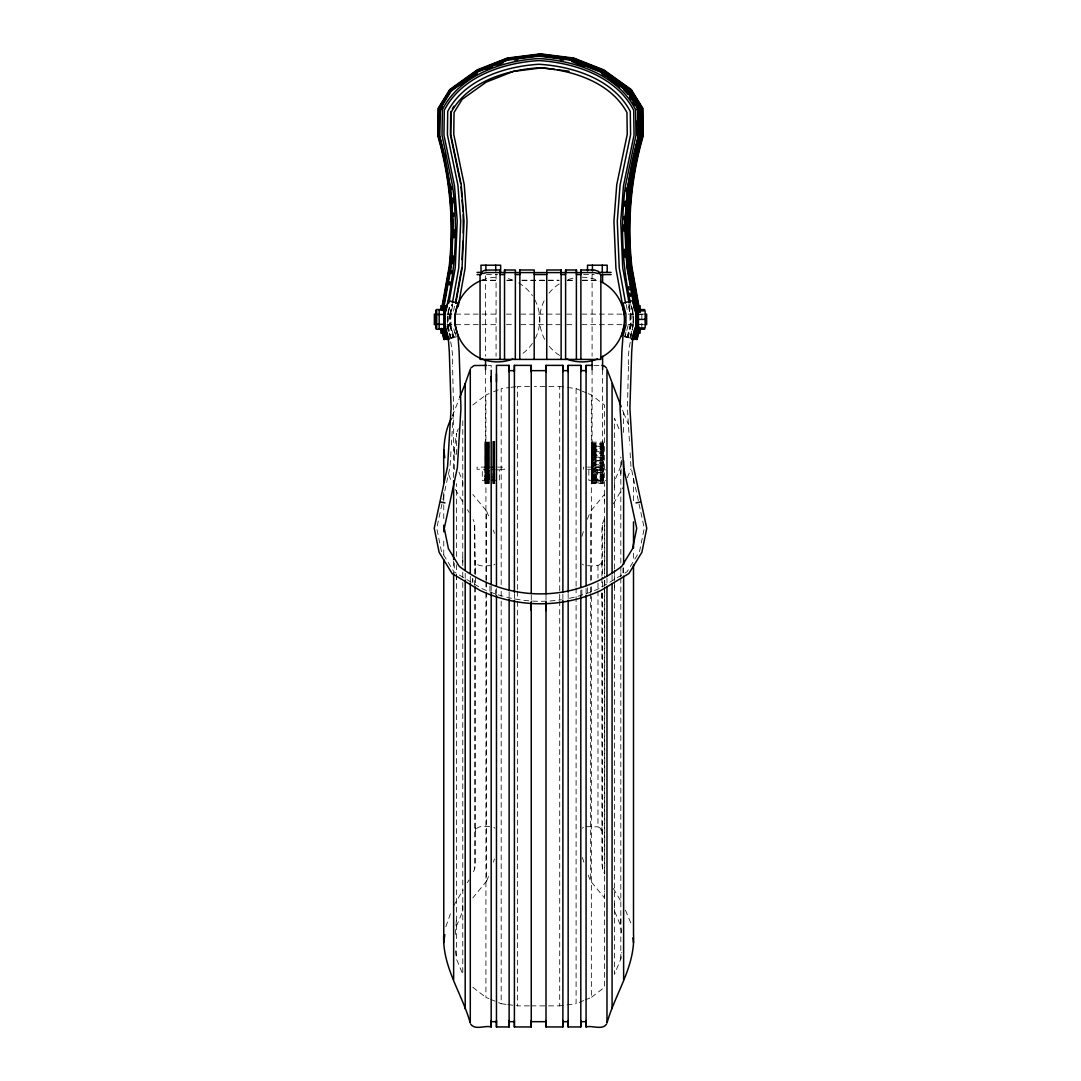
<?xml version="1.0" encoding="UTF-8"?>
<svg xmlns="http://www.w3.org/2000/svg" width="1081" height="1081" viewBox="0 0 1081 1081"><rect width="100%" height="100%" fill="white"/><g stroke="black" fill="none" stroke-linecap="round" stroke-linejoin="round"><path stroke-width="0.75" stroke-dasharray="5 3.75" d="M443.764 554.823L443.764 538.352M443.764 518.623L443.764 492.517L443.764 500.679M453.642 477.451L453.642 412.807L459.114 399.038M454.304 469.6L454.304 449.71L456.452 433.332L456.452 455.425M456.452 574.754L456.452 958.982L462.776 974.238L462.776 578.862M456.452 556.499L456.452 483.585M462.776 565.674L462.776 418.077M474.667 586.956L474.667 869.002L472.559 874.097M474.667 573.943L474.667 523.312L473.086 519.502M475.383 586.888L475.383 863.557L474.667 869.002M475.383 574.47L474.667 523.312M488.977 998.655L485.923 997.398L485.923 591.78M485.923 580.213L485.923 394.93L492.031 392.403M486.599 592.01L486.599 881.15L472.829 897.892M486.599 580.348L486.599 511.164L472.829 494.436M506.097 1004.357L501.179 1003.708L501.179 598.023M501.179 584.537L501.179 388.606L509.367 387.539M529.352 1005.87L517.556 1005.87L517.556 601.063M517.556 589.442L517.556 386.458L532.73 386.458M531.041 1005.87L559.715 1005.87L559.715 601.063M559.715 599.401L559.715 386.458L534.419 386.458M576.092 587.902L576.092 1003.708L559.715 1005.87M576.092 586.213L576.092 388.606L559.715 386.458M590.672 593.672L590.672 881.15L604.441 897.892L604.441 891.014M590.672 580.348L590.672 511.164L604.441 494.436L604.441 501.3M585.24 999.925L591.348 997.398L591.348 593.428M591.348 580.213L591.348 394.93L588.294 393.66M597.982 590.983L597.982 826.83L600.347 828.195L601.887 831.924L601.887 827.303M601.887 592.658L601.887 863.557L602.603 869.002L604.711 874.097L604.711 587.091M601.887 576.132L601.887 528.771L602.603 523.312L604.711 518.231L604.711 573.7M602.603 593.469L602.603 869.002M602.603 586.956L602.603 577.2M602.603 573.943L602.603 523.312M604.441 587.361L604.441 987.345L591.348 997.398M604.441 585.686L604.441 575.646M604.441 573.984L604.441 404.983L591.348 394.93M614.494 585.618L614.494 974.238L620.818 958.982L621.683 952.442M614.494 580.511L614.494 570.619L614.494 578.916M614.494 568.971L614.494 418.077L620.183 431.805M620.818 578.092L620.818 958.982M620.818 566.417L620.818 576.43L620.818 569.619M620.818 563.093L620.818 457.06M623.629 432.454L623.629 412.807L621.805 408.213M633.507 500.679L633.507 476.153M641.83 314.476L641.83 329.232M628.426 366.229L627.439 408.28L629.655 444.994M628.507 364.648C626.75 345.15 636.939 326.246 631.723 307.18M450.953 451.669L450.047 466.695L442.67 500.706M451.345 444.994L453.561 408.28L452.574 366.229M445.858 926.701L451.182 911.648M455.371 934.43L456.452 918.404M620.818 473.924L621.683 459.533M448.304 309.423L447.439 326.003L449.318 333.313M447.98 314.301L449.426 306.261M449.953 314.49L451.75 304.518M450.345 314.53L452.142 304.558M450.547 314.557L452.344 304.585M452.736 304.666L450.993 314.301L450.993 325.921L453.979 337.556M453.561 311.166L454.763 304.518M441.967 503.949L436.751 528.258L441.44 551.391L453.898 571.741L480.977 588.132A141.125 141.125 0 0 0 561.458 599.739M624.737 336.907L625.98 332.056M628.034 325.638L625.115 337.015L630.142 338.448M627.021 337.556L630.007 325.921L630.007 314.301L628.264 304.666M627.561 336.853L630.453 325.557L630.453 314.557L628.656 304.585M627.548 337.704L630.655 325.584M628.115 337.867L631.047 325.638M630.412 336.11L633.02 325.921M629.926 338.394L632.25 329.354M449.277 307.18C444.061 326.246 454.25 345.15 452.493 364.648M581.875 536.392L583.862 530.149M493.409 862.165L494.395 859.044M452.412 415.78L453.642 412.807M457.087 431.805L458.344 428.765M587.334 519.218L590.672 511.164M620.818 466.073L614.494 481.329L614.494 488.653M627.318 477.707L630.993 468.803M456.452 926.241L462.776 910.986L462.776 903.675M486.599 881.15L489.058 875.232M613.305 503.854L623.629 486.599M453.642 905.716L463.1 889.906M467.397 882.718L469.113 879.839M488.963 442.67L484.856 442.115L488.963 441.575M488.963 443.75L485.558 443.75L484.856 443.21L485.558 442.67M488.963 444.845L485.558 444.845L484.856 444.305L485.558 443.75M488.963 445.94L485.558 445.94L484.856 445.399L485.558 444.845M488.963 447.034L485.558 447.034L484.856 446.48L485.558 445.94M488.963 448.129L485.558 448.129L484.856 447.575L485.558 447.034M488.963 449.21L485.558 449.21L484.856 448.669L485.558 448.129M488.963 450.304L485.558 450.304L484.856 449.764L485.558 449.21M488.963 451.399L485.558 451.399L484.856 450.845L485.558 450.304M488.963 452.493L485.558 452.493L484.856 451.939L485.558 451.399M488.963 453.574L485.558 453.574L484.856 453.034L485.558 452.493M488.963 454.669L485.558 454.669L484.856 454.128L485.558 453.574M488.963 455.763L485.558 455.763L484.856 455.223L485.558 454.669M488.963 456.858L485.558 456.858L484.856 456.304L485.558 455.763M488.963 457.939L485.558 457.939L484.856 457.398L485.558 456.858M488.963 459.033L485.558 459.033L484.856 458.493L485.558 457.939M488.963 460.128L485.558 460.128L484.856 459.587L485.558 459.033M488.963 461.222L485.558 461.222L484.856 460.668L485.558 460.128M488.963 462.317L485.558 462.317L484.856 461.763L485.558 461.222M488.963 463.398L485.558 463.398L484.856 462.857L485.558 462.317M488.963 464.492L485.558 464.492L484.856 463.952L485.558 463.398M488.963 465.587L485.558 465.587L484.856 465.033L485.558 464.492M488.963 466.681L485.558 466.681L484.856 466.127L485.558 465.587M488.963 467.762L485.558 467.762L484.856 467.222L485.558 466.681M488.963 468.857L485.558 468.857L484.856 468.316L485.558 467.762M485.558 468.857L484.856 469.411L485.558 469.951L488.963 469.951M488.963 471.046L485.558 471.046L484.856 470.492L485.558 469.951M488.963 472.14L485.558 472.14L484.856 471.586L485.558 471.046M488.963 473.221L485.558 473.221L484.856 472.681L485.558 472.14M488.963 479.775L484.856 479.234L485.558 473.221M488.936 477.086L484.829 476.545L485.531 473.816M488.936 481.45L484.829 480.91L485.531 477.086M485.558 479.775L484.856 480.315L485.558 480.869L488.963 480.869M488.936 482.545L485.531 482.545L484.829 482.004L485.531 481.45M488.936 483.639L485.531 483.639L484.829 483.099L485.531 482.545M591.402 442.115L603.333 442.115M602.63 442.67L603.333 443.21L602.63 443.75L592.104 443.75L591.402 443.21L592.104 442.67M602.63 443.75L603.333 444.305L602.63 444.845L592.104 444.845L591.402 444.305L592.104 443.75M592.104 445.94L591.402 446.48L592.104 447.034L603.333 446.48L592.104 445.94L591.402 445.399L592.104 444.845M602.63 447.034L603.333 447.575L602.63 448.129L592.104 448.129L591.402 447.575L592.104 447.034M592.104 451.399L591.402 451.939L592.104 452.493L603.333 451.939L592.104 451.399L591.402 450.845L592.104 450.304L603.333 449.764L592.104 449.21L591.402 448.669L592.104 448.129M592.104 450.304L591.402 449.764L592.104 449.21M602.63 452.493L603.333 453.034L602.63 453.574L592.104 453.574L591.402 453.034L592.104 452.493M592.104 456.858L591.402 457.398L592.104 457.939L603.333 457.398L592.104 456.858L591.402 456.304L592.104 455.763L603.333 455.223L592.104 454.669L591.402 454.128L592.104 453.574M602.63 445.94L603.333 445.399L602.63 444.845M592.104 455.763L591.402 455.223L592.104 454.669M602.63 449.21L603.333 448.669L602.63 448.129M602.63 457.939L603.333 458.493L602.63 459.033L592.104 459.033L591.402 458.493L592.104 457.939M602.63 461.222L603.333 461.763L602.63 462.317L592.104 462.317L591.402 461.763L592.104 461.222L603.333 460.668L592.104 460.128L591.402 459.587L592.104 459.033M602.63 451.399L603.333 450.845L602.63 450.304M592.104 461.222L591.402 460.668L592.104 460.128M602.63 462.317L603.333 462.857L602.63 463.398L592.104 463.398L591.402 462.857L592.104 462.317M602.63 454.669L603.333 454.128L602.63 453.574M592.104 464.492L591.402 465.033L592.104 465.587L603.333 465.033L592.104 464.492L591.402 463.952L592.104 463.398M602.63 456.858L603.333 456.304L602.63 455.763M602.63 467.762L603.333 468.316L602.63 468.857L592.104 468.857L591.402 468.316L592.104 467.762L603.333 467.222L592.104 466.681L591.402 466.127L592.104 465.587M592.104 467.762L591.402 467.222L592.104 466.681M602.63 460.128L603.333 459.587L602.63 459.033M592.104 468.857L591.402 469.411L592.104 469.951L603.333 470.492L592.104 471.046L591.402 470.492L592.104 469.951M592.104 479.775L591.402 480.315L592.104 480.869L603.333 480.315L591.402 479.234L592.104 473.221L603.333 472.681L592.104 472.14L591.402 471.586L592.104 471.046M592.104 473.221L591.402 472.681L592.104 472.14M602.63 464.492L603.333 463.952L602.63 463.398M592.077 477.086L591.375 477.64L592.077 481.45L603.306 480.91L602.603 477.086L592.077 477.086L591.375 475.451L592.077 473.816M602.63 466.681L603.333 466.127L602.63 465.587M602.63 469.951L603.333 469.411L602.63 468.857M602.63 472.14L603.333 471.586L602.63 471.046M592.077 482.545L591.375 483.099L592.077 483.639L603.306 483.099L592.077 482.545L591.375 482.004L592.077 481.45M602.63 473.221L603.333 478.14L602.63 479.775M602.603 473.816L603.306 476.545L602.603 477.086M602.603 482.545L603.306 482.004L602.603 481.45M472.829 404.983L485.923 394.93M493.828 564.958L494.922 564.12M582.348 828.195L583.443 827.357M493.558 391.768L501.179 388.606M587.578 565.674C592.185 565.755 601.522 567.511 601.887 560.39L601.887 565.025M579.146 1002.452L583.713 1000.547M449.872 337.867L456.466 335.988M450.858 338.448L455.885 337.015L452.966 325.638M511.002 387.322L517.556 386.458M486.518 274.588L497.692 274.588M583.605 274.588L594.266 274.588M481.748 280.182L498.598 280.182M506.908 280.182L513.691 280.182M522.001 280.182L558.999 280.182M567.309 280.182L574.092 280.182M582.402 280.182L599.252 280.182M481.748 280.384L498.598 280.384M506.908 280.384L513.691 280.384M522.001 280.384L558.999 280.384M567.309 280.384L574.092 280.384M582.402 280.384L599.252 280.384M446.966 314.125L499.111 314.125M506.394 314.125L514.205 314.125M520.866 314.125L560.134 314.125M566.795 314.125L574.606 314.125M581.889 314.125L622.278 314.125M628.196 314.125L634.034 314.125M639.938 314.125L646.641 314.125M637.209 314.476L643.209 314.476M637.209 324.314L643.209 324.314M446.966 324.665L499.111 324.665M506.394 324.665L514.205 324.665M520.866 324.665L560.134 324.665M566.795 324.665L574.606 324.665M581.889 324.665L622.278 324.665M628.196 324.665L634.034 324.665M639.938 324.665L645.154 324.692M488.031 365.378L491.193 365.378L491.193 368.594M593.982 365.378L600.306 365.378M492.679 441.575L494.909 441.575M484.856 442.115L489.842 442.115M492.936 442.115L494.625 442.115M492.679 442.67L494.909 442.67M484.856 443.21L489.842 443.21M492.936 443.21L494.625 443.21M591.402 443.21L603.333 443.21M492.679 443.75L494.909 443.75M484.856 444.305L489.842 444.305M492.936 444.305L494.625 444.305M591.402 444.305L603.333 444.305M492.679 444.845L494.909 444.845M484.856 445.399L489.842 445.399M492.936 445.399L494.625 445.399M591.402 445.399L603.333 445.399M492.679 445.94L494.909 445.94M484.856 446.48L489.842 446.48M492.936 446.48L494.625 446.48M591.402 446.48L603.333 446.48M492.679 447.034L494.909 447.034M484.856 447.575L489.842 447.575M492.936 447.575L494.625 447.575M591.402 447.575L603.333 447.575M492.679 448.129L494.909 448.129M484.856 448.669L489.842 448.669M492.936 448.669L494.625 448.669M591.402 448.669L603.333 448.669M492.679 449.21L494.909 449.21M484.856 449.764L489.842 449.764M492.936 449.764L494.625 449.764M591.402 449.764L603.333 449.764M492.679 450.304L494.909 450.304M484.856 450.845L489.842 450.845M492.936 450.845L494.625 450.845M591.402 450.845L603.333 450.845M492.679 451.399L494.909 451.399M484.856 451.939L489.842 451.939M492.936 451.939L494.625 451.939M591.402 451.939L603.333 451.939M492.679 452.493L494.909 452.493M484.856 453.034L489.842 453.034M492.936 453.034L494.625 453.034M591.402 453.034L603.333 453.034M492.679 453.574L494.909 453.574M484.856 454.128L489.842 454.128M492.936 454.128L494.625 454.128M591.402 454.128L603.333 454.128M492.679 454.669L494.909 454.669M484.856 455.223L489.842 455.223M492.936 455.223L494.625 455.223M591.402 455.223L603.333 455.223M492.679 455.763L494.909 455.763M484.856 456.304L489.842 456.304M492.936 456.304L494.625 456.304M591.402 456.304L603.333 456.304M492.679 456.858L494.909 456.858M484.856 457.398L489.842 457.398M492.936 457.398L494.625 457.398M591.402 457.398L603.333 457.398M492.679 457.939L494.909 457.939M484.856 458.493L489.842 458.493M492.936 458.493L494.625 458.493M591.402 458.493L603.333 458.493M492.679 459.033L494.909 459.033M484.856 459.587L489.842 459.587M492.936 459.587L494.625 459.587M591.402 459.587L603.333 459.587M492.679 460.128L494.909 460.128M484.856 460.668L489.842 460.668M492.936 460.668L494.625 460.668M591.402 460.668L603.333 460.668M492.679 461.222L494.909 461.222M484.856 461.763L489.842 461.763M492.936 461.763L494.625 461.763M591.402 461.763L603.333 461.763M492.679 462.317L494.909 462.317M484.856 462.857L489.842 462.857M492.936 462.857L494.625 462.857M591.402 462.857L603.333 462.857M492.679 463.398L494.909 463.398M484.856 463.952L489.842 463.952M492.936 463.952L494.625 463.952M591.402 463.952L603.333 463.952M492.679 464.492L494.909 464.492M484.856 465.033L489.842 465.033M492.936 465.033L494.625 465.033M591.402 465.033L603.333 465.033M492.679 465.587L494.909 465.587M484.856 466.127L489.842 466.127M492.936 466.127L494.625 466.127M591.402 466.127L603.333 466.127M492.679 466.681L494.909 466.681M494.909 467.114L477.059 467.114L477.059 469.303L494.909 469.303M497.692 467.114L504.557 467.114L504.557 469.303L497.692 469.303M587.632 467.114L604.225 467.114M484.856 467.222L489.842 467.222M492.936 467.222L494.625 467.222M591.402 467.222L603.333 467.222M492.679 467.762L494.909 467.762M484.856 468.316L489.842 468.316M492.936 468.316L494.625 468.316M591.402 468.316L603.333 468.316M492.679 468.857L494.909 468.857M587.632 469.303L604.225 469.303M489.436 469.843L482.288 469.843L482.288 480.315L499.341 480.315L499.341 469.843L490.815 469.843M605.873 469.843L588.834 469.843L588.834 480.315L605.873 480.315M492.679 469.951L494.909 469.951M484.856 470.492L489.842 470.492M492.936 470.492L494.625 470.492M591.402 470.492L603.333 470.492M492.679 471.046L494.909 471.046M484.856 471.586L489.842 471.586M492.936 471.586L494.625 471.586M591.402 471.586L603.333 471.586M492.679 472.14L494.909 472.14M484.856 472.681L489.842 472.681M492.936 472.681L494.625 472.681M591.402 472.681L603.333 472.681M492.679 473.221L494.909 473.221M484.856 473.775L489.842 473.775M492.666 473.816L494.882 473.816M591.402 473.775L603.333 473.775M484.829 474.356L489.815 474.356M492.679 474.316L494.909 474.316M591.375 474.356L603.306 474.356M484.856 474.856L489.842 474.856M492.666 474.91L494.882 474.91M591.402 474.856L603.333 474.856M484.829 475.451L489.815 475.451M492.679 475.41L494.909 475.41M591.375 475.451L603.306 475.451M484.856 475.951L489.842 475.951M492.666 475.991L494.882 475.991M591.402 475.951L603.333 475.951M484.829 476.545L489.815 476.545M492.679 476.505L494.909 476.505M591.375 476.545L603.306 476.545M484.856 477.045L489.842 477.045M492.936 477.045L494.625 477.045M591.402 477.045L603.333 477.045M492.666 477.086L494.882 477.086M484.829 477.64L489.815 477.64M492.679 477.586L494.909 477.586M591.375 477.64L603.306 477.64M484.856 478.14L489.842 478.14M492.666 478.18L494.882 478.18M591.402 478.14L603.333 478.14M484.829 478.721L489.815 478.721M492.679 478.68L494.909 478.68M591.375 478.721L603.306 478.721M484.856 479.234L489.842 479.234M492.666 479.275L494.882 479.275M591.402 479.234L603.333 479.234M492.679 479.775L494.909 479.775M484.829 479.815L489.815 479.815M492.909 479.815L494.598 479.815M591.375 479.815L603.306 479.815M492.679 480.869L494.909 480.869M484.829 480.91L489.815 480.91M492.909 480.91L494.598 480.91M591.375 480.91L603.306 480.91M492.666 481.45L494.882 481.45M484.829 482.004L489.815 482.004M492.909 482.004L494.598 482.004M591.375 482.004L603.306 482.004M492.666 482.545L494.882 482.545M484.829 483.099L489.815 483.099M492.909 483.099L494.598 483.099M591.375 483.099L603.306 483.099M492.666 483.639L494.909 483.639M491.193 565.674C486.328 565.39 475.951 568.147 475.383 560.39L475.383 574.065M489.693 826.654C485.085 826.573 475.748 824.803 475.383 831.924L475.383 827.303M586.078 826.654L597.982 826.83M507.732 1004.573L517.556 1005.87M624.534 335.988L631.128 337.867M576.092 388.606L580.673 390.511M582.186 391.133L586.767 393.038M490.504 999.29L501.179 1003.708M582.348 564.12L583.443 564.958M493.828 827.357L494.922 828.195M472.829 987.345L485.923 997.398M455.358 489.477L463.1 502.422M467.397 509.61L469.113 512.475M613.305 888.474L621.913 902.838M623.629 412.807L628.534 424.671M486.599 511.164L489.058 517.096M458.979 472.181L462.776 481.329L462.776 488.653M448.723 474.735L451.182 480.667M625.467 910.161L630.993 923.512M621.683 932.795L620.818 926.241L614.494 910.986L614.494 903.675M588.213 875.232L590.672 881.15M493.409 530.149L494.395 533.271M582.375 857.49L583.862 862.165M455.02 332.056L456.263 336.907M450.547 325.557L453.439 336.853M450.345 325.584L453.452 337.704M449.953 325.638L452.885 337.867M447.98 325.921L450.588 336.11M451.074 338.394L447.98 326.34L447.98 314.003A342.92 342.92 0 0 0 450.25 304.464M446.845 326.084L448.25 331.029M638.331 500.706L630.953 466.695L630.047 451.669M639.033 503.949L644.249 528.258L639.56 551.391L627.102 571.741L600.023 588.132A141.125 141.125 0 0 1 567.836 598.631M632.696 309.423L633.561 326.003M631.574 306.261L633.02 314.301M629.25 304.518L631.047 314.49M628.858 304.558L630.655 314.53M626.237 304.518L627.439 311.166M454.304 449.71L455.371 457.898M455.371 950.794L456.452 958.982M633.507 553.175L633.507 561.404M633.02 326.34L633.02 314.003A342.92 342.92 0 0 1 630.75 304.464M631.128 314.179L631.128 326.084M630.547 314.247L630.547 326.003M623.629 567.822L623.629 574.687M622.967 567.998L622.967 572.93M620.818 918.404L620.818 926.241M614.494 582.159L614.494 588.753M612.076 575.106L612.076 581.808M606.981 578.011L606.981 583.037M604.711 580.389L604.711 585.416M604.441 580.254L604.441 585.267M604.441 586.942L604.441 595.293M602.617 369.634L602.603 483.639M601.887 577.795L601.887 586.888M601.887 593.523L601.887 600.158M597.982 565.485L597.982 578.105M597.982 582.997L597.982 589.388M597.361 469.843L597.361 480.315M592.091 274.074L592.091 356.23M592.091 369.634L592.077 483.639M591.348 586.821L591.348 591.78M590.672 587.01L590.672 592.01M587.334 587.699L587.334 592.699M586.078 588.523L586.078 595.212M583.605 467.114L583.605 469.303M581.875 589.807L581.875 594.766M580.808 590.199L580.808 595.212M568.147 593.537L568.147 598.915M562.877 593.928L562.877 598.915M546.013 595.212L546.013 601.887M531.257 595.212L531.257 601.887M517.556 591.104L517.556 599.401M514.394 593.537L514.394 598.915M509.124 591.861L509.124 597.253M501.179 591.28L501.179 596.334M496.463 588.523L496.463 595.212M496.071 274.074L496.071 356.23M495.395 589.807L495.395 594.766M491.193 585.618L491.193 590.604M489.936 586.037L489.936 591.037M486.599 582.01L486.599 590.334M485.923 581.875L485.923 590.131M485.545 275.75L485.545 356.23M485.545 369.634L485.531 483.639M475.383 577.795L475.383 588.55M474.667 580.443L474.667 585.334M472.829 578.592L472.829 582.335M472.559 578.713L472.559 582.064M470.289 576.335L470.289 583.037M465.195 573.43L465.195 578.457M462.776 557.12L462.776 565.498M462.776 572.214L462.776 577.24M456.452 564.755L456.452 573.092M456.452 574.552L456.452 581.119M454.304 563.052L454.304 571.281M453.642 561.147L453.642 569.687M450.453 314.247L450.453 326.003M449.899 314.193L449.899 326.07M449.872 314.179L449.872 326.084M534.838 299.775A42.335 42.335 0 0 1 534.838 339.353M532.406 343.407A42.335 42.335 0 0 1 521.258 354.554M481.964 280.155A42.335 42.335 0 0 1 497.422 277.222M508.381 278.668A42.335 42.335 0 0 1 512.88 280.155M518.583 282.898A42.335 42.335 0 0 1 532.406 295.721M559.58 355.419A42.335 42.335 0 0 1 548.999 345.961M544.662 339.353A42.335 42.335 0 0 1 544.662 299.775M548.999 293.167A42.335 42.335 0 0 1 559.58 283.708M568.12 279.601A42.335 42.335 0 0 1 574.214 277.966M582.091 277.222A42.335 42.335 0 0 1 599.023 280.763"/><path stroke-width="1.5" d="M443.764 559.755L443.764 934.214C441.818 966.225 461.938 993.236 470.289 1023.045L470.289 583.037M443.764 482.721C444.386 461.411 440.967 438.427 451.182 418.739M453.642 979.508L453.642 572.822M453.642 480.788L453.642 559.485M465.195 580.132L465.195 1008.6L465.195 1005.546M465.195 570.079L465.195 383.728L470.289 369.283L470.289 572.984M470.816 1024.315C475.451 1030.436 484.991 1025.126 491.193 1026.95L491.193 592.266M491.193 583.956L491.193 376.647M509.124 1020.505L509.124 1026.95L496.463 1026.95L496.463 595.212M496.463 585.618L496.463 365.378L509.124 365.378L509.124 371.81M509.124 1026.95L509.124 598.915M509.124 590.604L509.124 365.378M531.257 1020.505L531.257 1026.95L514.394 1026.95L514.394 600.212M514.394 592.266L514.394 365.378L531.257 365.378L531.257 371.81M531.257 1026.95L531.257 601.887M531.257 593.537L531.257 365.378M562.877 600.212L562.877 1026.95L546.013 1026.95L546.013 601.887M546.013 593.928L546.013 365.378L562.877 365.378L562.877 371.81M562.877 592.266L562.877 365.378M580.808 595.59L580.808 1026.95L568.147 1026.95L568.147 600.212M568.147 592.266L568.147 365.378L580.808 365.378L580.808 371.81M580.808 587.28L580.808 365.378M606.455 1024.315C601.806 1030.436 592.28 1025.126 586.078 1026.95L586.078 595.212M586.078 585.618L586.078 365.378L592.402 365.378M606.981 586.402L606.981 1023.045C615.332 993.236 635.452 966.225 633.507 934.214L633.507 564.701M606.981 576.335L606.981 369.283L621.197 406.686M612.076 1008.6L612.076 583.483M612.076 573.43L612.076 383.728M623.629 979.508L623.629 576.159M623.629 564.485L623.629 460.776M633.507 548.243L633.507 521.893M639.682 310.355L631.845 266.845A338.015 338.015 0 0 1 643.222 135.774L642.871 108.357L631.29 89.588L603.82 69.9L573.808 58.077L542.013 54.05L507.286 58.509L477.383 70.306L450.007 89.912L438.562 108.492L438.21 135.733A338.339 338.339 0 0 1 449.574 266.899L441.737 310.396M635.169 310.504L627.318 267.021A339.164 339.164 0 0 1 638.682 135.611L638.344 108.843L627.183 90.723L600.104 71.332L570.444 59.631L538.987 55.658L507.543 59.631L477.883 71.332L450.804 90.723L439.643 108.843L439.291 135.611A339.164 339.164 0 0 1 450.655 267.021L442.818 310.504M634.709 310.558L626.872 267.088L624.953 221.416L627.642 186.364L638.236 135.557L637.898 108.978L626.845 91.074L599.887 71.765L570.336 60.104L538.987 56.131L507.651 60.104L478.086 71.765L451.142 91.074L440.089 108.978L439.751 135.557L450.345 186.364L453.034 221.416L451.115 267.088L443.561 308.936M630.399 302.869A342.92 342.92 0 0 1 625.399 186.013L635.966 135.314L635.628 109.708C618.278 75.116 575.443 60.617 538.987 58.55C502.543 60.617 459.695 75.116 442.345 109.708L442.021 135.314L452.588 186.013A342.92 342.92 0 0 1 445.75 310.828M450.723 111.424L450.426 134.733L460.601 183.54M462.1 259.67L462.871 241.306M463.222 232.956L463.209 214.714M443.764 942.618L444.804 934.66M441.318 310.355L449.156 266.845A338.015 338.015 0 0 0 437.778 135.774L438.129 108.357L449.71 89.588L477.18 69.9L507.192 58.077L538.987 54.05L573.714 58.509L603.617 70.306L630.993 89.912L642.438 108.492L642.79 135.733A338.339 338.339 0 0 0 631.426 266.899L639.547 312.004M448.912 302.937L455.29 267.602L457.236 221.335L454.493 185.716L443.953 135.111L444.264 110.316C461.56 76.535 503.233 62.712 538.987 60.59C574.754 62.712 616.413 76.535 633.723 110.316L634.034 135.111L623.494 185.716L620.751 221.335L622.697 267.602L629.074 302.937M452.439 302.91L458.736 268.02L460.695 221.267L457.925 185.162L447.412 134.733L447.71 111.424C464.641 79.278 504.759 66.346 538.987 64.265C573.227 66.346 613.346 79.278 630.277 111.424L630.574 134.733L620.062 185.162L617.292 221.267L619.251 268.02L625.548 302.91M455.763 301.248L461.749 268.02M455.777 303.248L462.046 268.426L464.033 221.213L461.222 184.648L450.75 134.382L451.034 112.492C467.627 81.94 506.205 69.846 538.987 67.806C571.781 69.846 610.36 81.94 626.953 112.492L627.237 134.382L616.765 184.648L613.94 221.213L615.927 268.426L624.305 314.868M458.195 306.572L465.073 268.426L467.06 221.213L464.235 184.648L453.763 134.382L454.047 112.492L462.155 99.344L486.193 82.115L513.286 71.427L542.013 67.806L554.769 69.414M636.02 156.772L636.709 153.488M621.521 335.988L624.305 325.124M632.115 339.015L634.885 328.205M632.561 339.137L635.344 328.273M633.601 339.434L636.02 330.016M636.033 331.664L634.02 339.556L631.358 338.799M635.142 339.015L638.303 326.665M635.574 339.137L638.763 326.719M636.628 339.434L639.439 328.448M639.857 328.516L637.033 339.556L634.371 338.799M445.25 312.747L448.466 300.64L457.979 303.18L455.074 314.031L455.074 325.259L458.02 336.123L459.128 351.501L460.938 408.496L457.371 467.695L444.277 528.312L448.412 548.648L459.249 566.363A133.706 133.706 0 0 0 621.751 566.363L632.588 548.648L636.723 528.312L623.629 467.695L620.062 408.496L621.872 351.501L622.98 336.123L625.926 325.259L625.926 314.031L623.021 303.18L632.534 300.64L635.75 312.747M635.75 326.57L632.723 337.785L631.682 352.136L629.899 408.213L633.398 466.357L646.762 528.244L641.884 552.31L628.885 573.538L601.077 590.375A143.597 143.597 0 0 1 479.923 590.375L452.115 573.538L439.116 552.31L434.238 528.244L447.602 466.357L451.101 408.213L449.318 352.136L448.277 337.785L445.25 326.57M459.722 397.497L465.195 383.728L465.195 386.768M440.872 109.235L442.534 106.533M452.358 108.776L453.993 106.114M470.816 368.013L474.019 365.554L486.45 365.378M461.074 84.953L466.424 81.116M471.762 77.292L477.113 73.454M482.68 273.574L486.572 272.588L504.611 272.547L504.611 269.993M493.706 64.576L498.206 62.806M486.193 69.454L492.368 67.008M497.017 65.184L503.205 62.739M635.628 109.708L637.898 108.978M638.344 108.843L639.425 108.492L639.776 135.733A338.339 338.339 0 0 0 628.399 266.899L636.25 310.396M602.914 71.765L629.858 91.074L640.911 108.978L640.128 109.235L627.966 89.912L600.604 70.306M638.466 312.112L630.345 267.021A339.164 339.164 0 0 1 641.695 135.611L641.357 108.843L642.438 108.492M446.98 339.556L449.642 338.799M636.006 502.908L639.884 502.07M515.313 57.874L518.65 57.455M523.65 56.82L526.988 56.401M532.001 55.766L535.338 55.347M514.394 60.077L517.677 59.671M519.799 269.993L534.257 269.993L534.176 359.419M565.606 359.419L565.606 269.993L576.47 269.993L576.47 272.588M477.059 272.398L481.086 272.398L480.964 265.196L500.652 265.196L500.652 272.398M519.88 272.547L504.53 272.588M580.956 269.993L580.956 272.588L519.799 272.588M598.536 272.398L611.103 272.398M580.875 272.588L594.347 272.588L598.239 273.574M477.059 274.588L481.086 274.588M500.044 274.547L504.53 274.547M515.313 274.547L519.799 274.547M534.176 274.547L546.743 274.547M561.12 274.547L565.606 274.547M576.389 274.547L580.875 274.547M600.698 274.588L611.103 274.588M443.791 309.558L436.238 309.558L436.238 329.232L443.791 329.232M638.749 309.558L644.762 309.558M436.238 314.476L443.791 314.476M638.452 319.395L645.154 319.395M436.238 324.314L443.791 324.314M638.749 329.232L644.762 329.232M509.124 370.648L514.394 370.648M531.257 370.648L546.013 370.648M562.877 370.648L568.147 370.648M580.808 370.648L586.078 370.648M491.193 1021.68L496.463 1021.68M509.124 1021.68L514.394 1021.68M531.257 1021.68L546.013 1021.68M562.877 1021.68L568.147 1021.68M580.808 1021.68L586.078 1021.68M538.987 54.496L570.7 58.509L603.117 71.332L630.196 90.723L641.357 108.843M560.309 59.671L563.579 60.077M557.972 69.819L569.133 71.224M601.887 365.378L604.522 366.081L606.455 368.013M441.116 502.07L444.994 502.908M438.562 108.492L439.643 108.843M440.089 108.978L442.345 109.708M570.795 58.077L600.806 69.9L628.277 89.588L639.857 108.357L640.195 135.774A338.015 338.015 0 0 0 628.831 266.845L636.087 307.126M582.686 63.779L587.348 65.617M593.577 68.076L598.239 69.914M571.687 61.522L584.064 66.4M602.212 74.413L604.874 76.332M611.562 81.116L619.589 86.872M623.602 89.75L627.939 94.371M629.615 97.074L631.277 99.776M632.939 102.479L634.615 105.181M445.345 327.854L448.061 338.394L443.967 339.556L441.143 328.516M445.44 334.205L446.629 338.799M443.494 329.746L445.858 339.015M443.034 329.827L445.426 339.137M441.561 328.448L444.372 339.434M444.291 153.488L444.98 156.772M638.006 312.166L629.885 267.088L627.966 221.416L630.655 186.364L641.249 135.557L640.911 108.978M632.885 937.835L633.507 942.618M443.764 449.71L444.804 457.668M461.06 186.81L461.817 196.661M462.073 199.944L462.952 211.43M637.263 120.721L637.452 135.476M646.641 314.125L646.641 324.665M645.789 314.125L645.789 315.301M645.789 323.489L645.789 324.665M640.114 305.639L640.114 312.517M640.114 329.124L640.114 333.151M638.695 305.639L638.695 312.517M638.695 329.124L638.695 333.151M638.452 310.869L638.452 327.921M638.101 305.639L638.101 333.151M637.52 315.139L637.52 310.869L645.154 310.869L645.154 327.921L637.52 327.921L637.52 323.651M637.168 305.639L637.168 315.841M637.168 322.949L637.168 333.151M636.709 305.639L636.709 333.151M635.75 305.639L635.75 333.151M607.198 272.398L607.198 265.196L587.51 265.196L587.51 270.953M602.617 274.074L602.617 282.452M602.617 356.23L602.617 369.634M602.279 265.196L602.279 272.398M592.429 265.196L592.429 270.953M592.091 361.257L592.091 369.634M586.078 365.378L586.078 371.81M586.078 1020.505L586.078 1026.95M580.875 359.419L580.875 269.993L594.347 269.993L598.239 271.277L600.86 275.371L600.86 359.419L480.059 359.419L480.059 275.371L482.68 271.277L485.41 270.088L500.044 269.993L500.044 359.419M580.808 1020.505L580.808 1026.95M576.389 269.993L576.389 359.419M568.147 365.378L568.147 371.81M568.147 1020.505L568.147 1026.95M565.687 269.993L565.687 272.588M562.877 1020.505L562.877 1026.95M561.201 272.588L561.201 269.993L546.743 269.993L546.743 359.419M561.12 269.993L561.12 359.419M546.013 365.378L546.013 371.81M546.013 602.239L546.013 610.549M546.013 1020.505L546.013 1026.95M531.257 602.239L531.257 610.549M519.88 269.993L519.799 359.419M515.313 359.419L515.394 269.993L504.53 269.993L504.53 359.419M514.394 365.378L514.394 371.81M514.394 1020.505L514.394 1026.95M500.125 269.993L500.125 272.588M496.463 373.81L496.463 381.728M496.463 1020.505L496.463 1026.95M495.733 265.196L495.733 270.953M491.193 370.202L491.193 381.728M491.193 1020.505L491.193 1026.95M485.882 265.196L485.882 270.953M485.545 359.581L485.545 369.634M445.183 305.639L445.183 333.151M443.791 305.639L443.791 333.151M443.764 525.19L443.764 531.771M442.305 305.639L442.305 309.666M442.305 329.124L442.305 333.151M440.886 305.639L440.886 309.666M440.886 329.124L440.886 333.151M439.17 309.558L439.17 329.232M436.71 310.869L436.71 327.921M435.846 310.869L435.846 327.921M435.211 314.125L435.211 324.665M434.359 314.125L434.359 324.665M512.88 358.973A42.335 42.335 0 0 1 458.303 335.772A42.335 42.335 0 0 1 480.491 280.763M600.468 281.425A42.335 42.335 0 0 1 600.468 357.703M597.55 358.973A42.335 42.335 0 0 1 566.633 358.973M452.953 255.778A341.718 341.718 0 0 1 452.236 263.926M451.52 270.426A341.718 341.718 0 0 1 451.128 273.669M449.98 281.763A341.718 341.718 0 0 1 449.466 285.006M445.386 305.909A341.718 341.718 0 0 1 444.642 309.085M451.128 186.243A341.718 341.718 0 0 1 451.534 189.567M452.426 197.931A341.718 341.718 0 0 1 452.858 202.944M453.507 213.011A341.718 341.718 0 0 1 453.655 216.376M453.925 229.577A341.718 341.718 0 0 1 453.844 237.766M630.561 296.302A341.718 341.718 0 0 1 629.939 293.073M629.345 289.857A341.718 341.718 0 0 1 628.791 286.627M625.156 257.413A341.718 341.718 0 0 1 624.602 249.238M624.061 231.212A341.718 341.718 0 0 1 624.102 224.672M624.21 219.727A341.718 341.718 0 0 1 624.318 216.376M624.872 206.309A341.718 341.718 0 0 1 625.264 201.269M626.25 191.242A341.718 341.718 0 0 1 626.656 187.905M631.534 285.006A341.718 341.718 0 0 1 631.02 281.763M629.872 273.669A341.718 341.718 0 0 1 629.48 270.426M628.764 263.926A341.718 341.718 0 0 1 628.047 255.778M627.156 237.766A341.718 341.718 0 0 1 627.075 229.577M627.345 216.376A341.718 341.718 0 0 1 627.493 213.011M628.142 202.944A341.718 341.718 0 0 1 628.574 197.931M629.466 189.567A341.718 341.718 0 0 1 629.872 186.243"/></g></svg>
